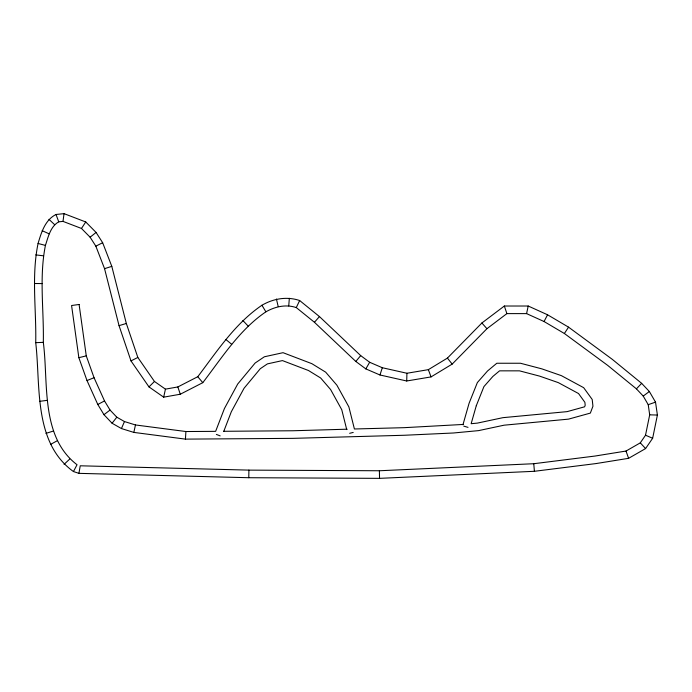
<?xml version="1.0" encoding="UTF-8"?>
<svg xmlns="http://www.w3.org/2000/svg" width="692" height="692" viewBox="0 0 692 692"><rect width="100%" height="100%" fill="white"/><g stroke="black" fill="none" stroke-linecap="round" stroke-linejoin="round"><path stroke-width="1.04" d="M248.783 477.705L248.904 470.127L379.389 470.759L533.766 463.718L594.956 456.054L626.018 451.046L640.299 442.854L645.515 435.225L649.693 414.828L648.222 404.682L643.223 396.075L636.406 388.843L607.697 365.393L564.369 333.501L544.059 321.529L526.569 313.614L506.89 313.614L486.926 328.709L452.179 364.104L431.047 376.906L406.714 380.989L379.96 374.986L365.834 368.897L355.809 361.449L314.445 322.29L296.28 307.577C285.986 304.099 275.105 306.565 265.892 311.824C239.311 329.937 222.037 357.608 202.791 382.667L180.292 394.224L163.667 397.165L148.979 386.897L130.987 360.904L119.041 325.638L104.553 268.669L95.842 246.162L90.116 237.209L81.492 228.464L63.007 221.388L58.734 221.838C50.412 226.543 48.206 236.984 45.43 245.4C39.029 277.241 44.003 310.146 43.311 342.35C48.604 382.425 40.153 436.565 77.037 464.739L73.447 471.546L78.931 473.354L248.783 477.714L379.545 478.354L534.414 471.295L596.028 463.571L628.604 458.32L645.584 448.572L652.651 438.252L657.4 415.053L655.523 402.13L649.356 391.508L641.657 383.351L612.316 359.364L568.564 327.16L547.562 314.782L528.212 306.02L504.347 306.02L481.9 322.982L447.421 358.101L428.357 369.658L406.922 373.256L382.321 367.729L369.649 362.271L360.696 355.619L319.453 316.581L299.653 300.527C286.955 296.228 273.357 298.563 261.939 305.25C235.012 323.545 217.106 351.199 197.774 376.707L177.844 386.949L165.44 389.138L154.446 381.456L137.838 357.453L126.333 323.484L111.801 266.359L102.65 242.71L96.084 232.443L85.739 221.959L64.027 213.646L56.017 214.485C45.066 219.909 41.304 232.581 38.069 243.472C31.313 276.03 36.425 309.722 35.724 342.678C40.742 385.617 33.13 442.439 73.447 471.555M406.714 380.989L406.922 373.265M462.939 424.802L469.081 403.28L477.368 382.555L487.557 370.964L496.813 363.248L520.471 363.248L541.819 368.853L561.376 375.644L583.667 387.684L592.205 399.474L592.949 406.204L590.354 413.098L568.504 419.136L504.079 425.191L478.57 430.623L453.459 432.993L404.474 435.259L292.932 438.356L185.43 439.126L185.906 431.531L215.627 431.358L224.424 408.54L237.711 384.017L255.14 363.023L264.37 356.778L283.037 352.686L311.858 363.672L325.664 372.158L336.892 385.202L348.872 406.887L354.408 428.988L404.206 427.673L463.562 424.421M288.737 305.942L289.334 298.313M63.007 221.379L64.027 213.655M78.931 473.345L80.237 465.794L248.904 470.119M526.577 313.614L528.212 306.028M79.096 304.471L71.579 305.518L78.853 357.686L87.002 380.557L97.788 404.465L103.964 414.681L112.078 423.245L121.429 428.556L133.833 432.405L135.459 424.957L124.474 421.549L116.818 417.198L110.045 410.053L104.527 400.928L94.051 377.711L86.266 355.87L79.096 304.471M163.667 397.156L165.44 389.146M379.969 374.978L382.313 367.737M223.689 431.548L231.327 411.731L244.034 388.29L260.287 368.706L267.423 363.88L282.448 360.593L308.494 370.514L320.681 378.014L330.62 389.561L341.744 409.69L346.727 429.594M121.437 428.556L124.465 421.558M296.28 307.568L299.653 300.536M544.059 321.52L547.562 314.782M365.834 368.897L369.649 362.279M81.492 228.455L85.739 221.959M564.369 333.501L568.556 327.16M112.087 423.236L116.81 417.198M355.809 361.449L360.696 355.627M314.445 322.29L319.445 316.581M636.406 388.843L641.657 383.351M148.988 386.897L154.446 381.456M64.062 464.367L69.676 459.107M90.124 237.2L96.084 232.443M103.973 414.681L110.037 410.053M643.231 396.075L649.347 391.508M50.689 444.333L57.367 440.683M97.797 404.465L104.527 400.928M95.842 246.162L102.641 242.719M130.987 360.895L137.829 357.453M87.01 380.548L94.051 377.711M648.222 404.673L655.523 402.138M104.553 268.669L111.793 266.359M45.931 433.4L53.197 431.099M119.05 325.638L126.325 323.484M349.65 433.313L353.205 432.431M78.853 357.686L86.258 355.87M39.652 401.325L47.194 400.357M35.724 342.67L43.302 342.35M347.099 429.196L292.794 430.761L223.611 431.298M34.609 283.504L42.195 283.582M649.702 414.828L657.391 415.053M35.742 254.881L43.293 255.798M135.459 424.957L185.906 431.531M133.833 432.405L185.43 439.126M38.077 243.48L45.421 245.4M463.77 426.142L468.026 427.362M216.371 434.412L220.16 435.882M645.524 435.225L652.643 438.252M42.177 230.687L49.132 233.835M225.817 339.452L231.682 344.287M48.968 219.347L54.625 224.658M242.883 320.517L248.108 326.053M640.299 442.854L645.584 448.572M481.9 322.991L486.917 328.7M197.774 376.716L202.782 382.667M447.43 358.101L452.17 364.096M261.948 305.258L265.884 311.815M428.357 369.658L431.047 376.898M56.026 214.485L58.734 221.829M626.026 451.054L628.596 458.32M177.844 386.949L180.292 394.224M504.347 306.028L506.89 313.614M276.428 299.022L278.193 306.521M533.766 463.726L534.414 471.287M379.389 470.768L379.545 478.345M476.278 405.737L471.148 423.703L477.411 423.106L502.928 417.665L567.12 411.636L584.61 406.801L585.198 405.227L584.878 402.303L578.538 393.54L558.306 382.624L539.604 376.119L519.493 370.843L499.563 370.843L492.877 376.422L483.933 386.586L476.278 405.737"/></g></svg>
